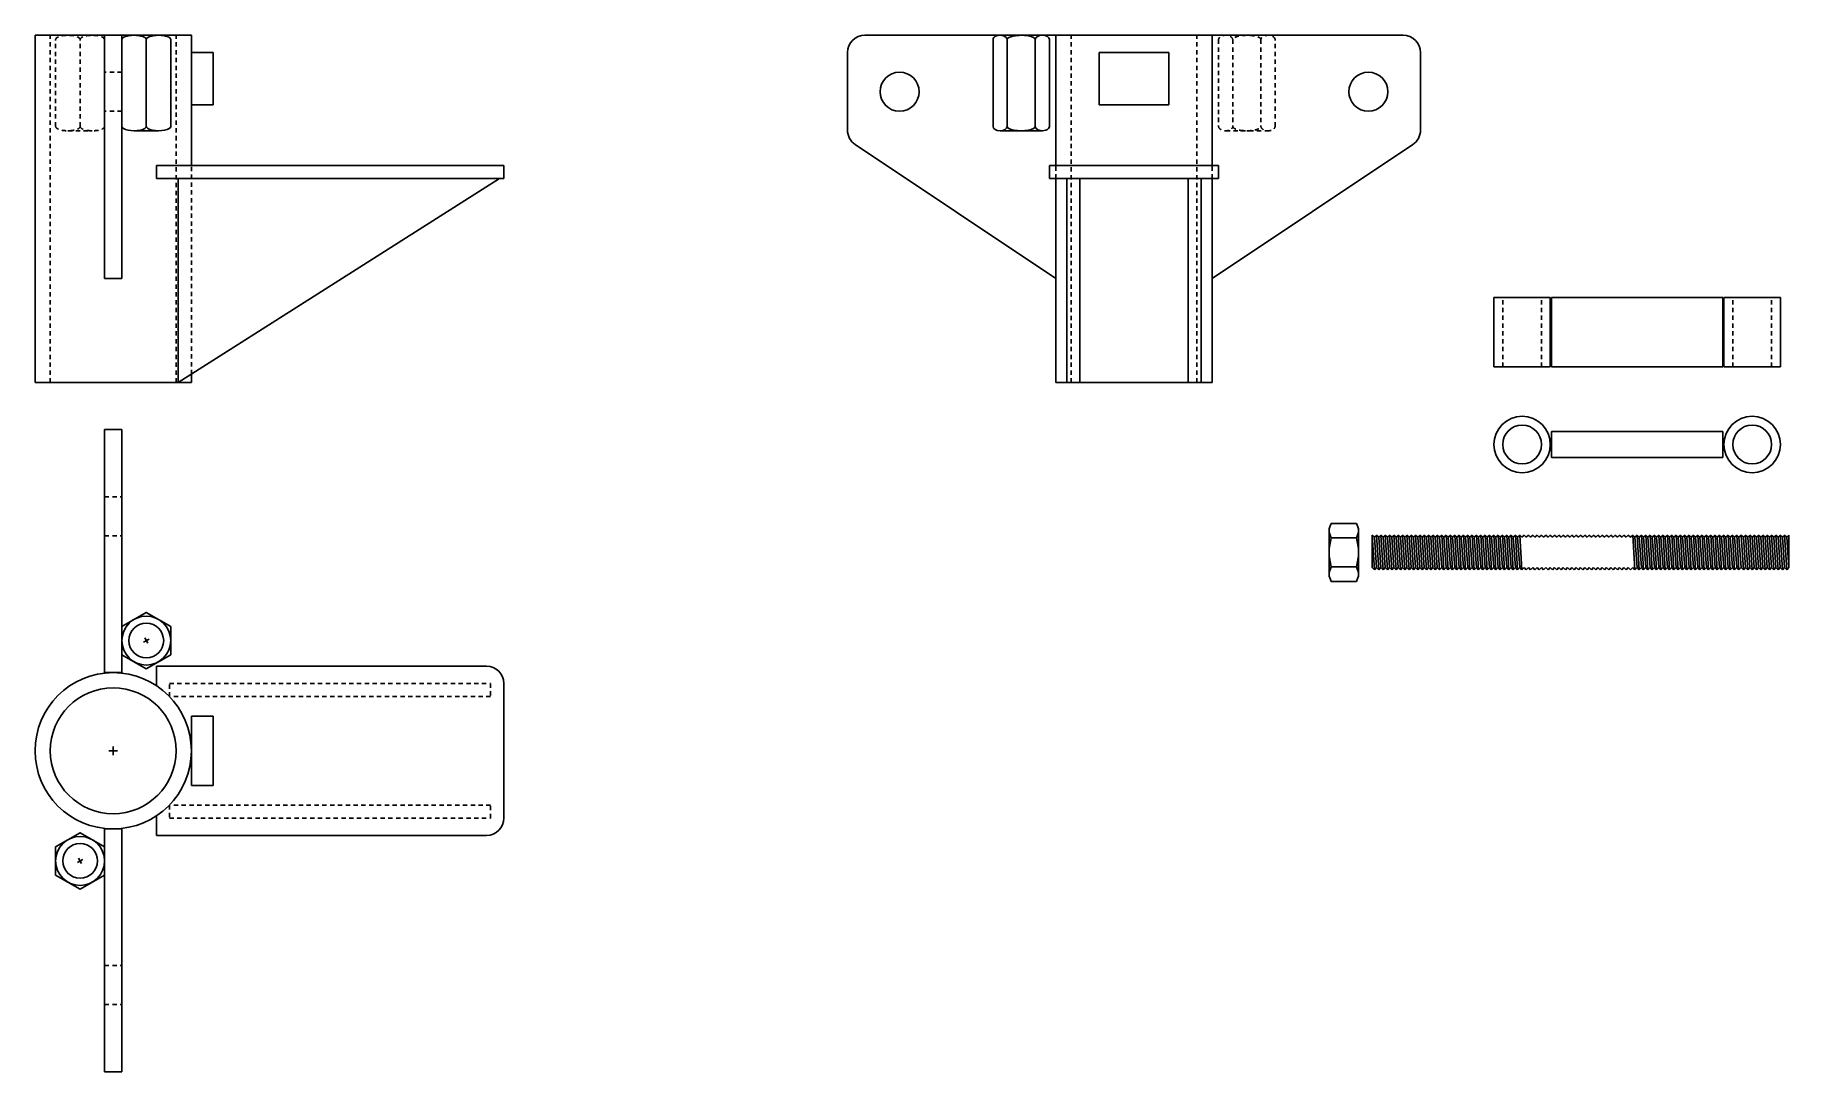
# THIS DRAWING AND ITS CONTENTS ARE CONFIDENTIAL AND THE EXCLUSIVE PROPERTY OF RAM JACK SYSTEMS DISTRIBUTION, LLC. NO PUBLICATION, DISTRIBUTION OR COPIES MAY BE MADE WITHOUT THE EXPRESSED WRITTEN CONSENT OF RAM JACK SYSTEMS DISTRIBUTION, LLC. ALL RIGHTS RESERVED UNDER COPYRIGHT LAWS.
# Model space of a CAD drawing. Header units: inches. Extents: x -38 to 12.5, y 24.3 to 54.1.
import ezdxf

# ---------------------------------------------------------------- set-up
doc = ezdxf.new("R2010")
doc.units = ezdxf.units.IN
doc.header["$MEASUREMENT"] = 0
doc.linetypes.add('HIDDEN2', pattern=[0.1875, 0.125, -0.0625])
doc.layers.add('Visible Line', color=7, linetype='Continuous', lineweight=50)

msp = doc.modelspace()

# ---------------------------------------------------------------- linework, layer by layer
for p, q in [((-38.008, 54.13), (-38.008, 44.13)), ((-33.508, 54.13), (-38.008, 54.13)), ((-36.008, 47.13), (-36.008, 54.13)), ((-36.008, 54.13), (-35.508, 54.13)), ((-35.508, 54.13), (-35.508, 47.13)), ((-35.156, 54.13), (-34.453, 54.13)), ((-33.508, 50.38), (-33.508, 54.13)), ((-8.613, 54.13), (-14.113, 54.13)), ((-4.113, 54.13), (-8.613, 54.13)), ((-8.613, 54.13), (-8.613, 50.38)), ((-8.613, 50.38), (-8.613, 54.13)), ((-4.113, 54.13), (1.387, 54.13)), ((-4.113, 50.38), (-4.113, 54.13)), ((-4.113, 50.38), (-4.113, 54.13)), ((-3.723, 54.13), (-2.504, 54.13)), ((-35.508, 51.505), (-35.508, 54.005)), ((-34.805, 51.505), (-34.805, 54.005)), ((-34.101, 54.005), (-34.101, 51.505)), ((-32.883, 53.63), (-33.508, 53.63)), ((-32.883, 52.13), (-32.883, 53.63)), ((-14.613, 53.63), (-14.613, 51.398)), ((-10.423, 54.008), (-10.423, 51.505)), ((-10.017, 54.008), (-10.017, 51.505)), ((-9.205, 54.005), (-9.205, 51.505)), ((-8.798, 51.505), (-8.798, 54.005)), ((-7.363, 52.13), (-7.363, 53.63)), ((-7.363, 53.63), (-5.363, 53.63)), ((-5.363, 52.13), (-5.363, 53.63)), ((1.887, 53.63), (1.887, 51.398)), ((-33.508, 52.13), (-32.883, 52.13)), ((-5.363, 52.13), (-7.363, 52.13)), ((-35.156, 51.38), (-34.453, 51.38)), ((-10.22, 51.38), (-9.002, 51.38)), ((-14.391, 50.982), (-8.613, 47.13)), ((1.664, 50.982), (-4.113, 47.13)), ((-34.508, 50.005), (-34.508, 50.38)), ((-34.508, 50.38), (-24.508, 50.38)), ((-33.508, 50.005), (-34.508, 50.005)), ((-33.883, 50.005), (-33.883, 44.13)), ((-33.883, 50.005), (-24.633, 50.005)), ((-24.633, 50.005), (-33.883, 44.13)), ((-24.508, 50.005), (-24.633, 50.005)), ((-24.508, 50.38), (-24.508, 50.005)), ((-3.926, 50.38), (-8.801, 50.38)), ((-8.801, 50.38), (-8.801, 50.005)), ((-8.801, 50.005), (-6.363, 50.005)), ((-8.613, 47.13), (-8.613, 50.005)), ((-8.613, 50.005), (-8.613, 44.13)), ((-8.301, 44.13), (-8.301, 50.005)), ((-8.301, 50.005), (-7.926, 50.005)), ((-7.926, 44.13), (-7.926, 50.005)), ((-6.363, 50.005), (-3.926, 50.005)), ((-4.801, 44.13), (-4.801, 50.005)), ((-4.801, 50.005), (-4.426, 50.005)), ((-4.426, 44.13), (-4.426, 50.005)), ((-4.113, 44.13), (-4.113, 50.005)), ((-4.113, 47.13), (-4.113, 50.005)), ((-3.926, 50.005), (-3.926, 50.38)), ((-35.508, 47.13), (-36.008, 47.13)), ((4.001, 44.581), (4.001, 46.581)), ((5.626, 46.581), (4.001, 46.581)), ((5.626, 44.581), (5.626, 46.581)), ((5.658, 46.581), (10.595, 46.581)), ((5.658, 44.581), (5.658, 46.581)), ((10.595, 46.581), (10.595, 44.581)), ((10.626, 46.581), (10.626, 44.581)), ((10.626, 46.581), (12.251, 46.581)), ((12.251, 44.581), (12.251, 46.581)), ((5.626, 44.581), (4.001, 44.581)), ((10.595, 44.581), (5.658, 44.581)), ((10.626, 44.581), (12.251, 44.581)), ((-38.008, 44.13), (-33.508, 44.13)), ((-33.508, 44.13), (-33.508, 44.369)), ((-8.613, 44.13), (-4.113, 44.13)), ((-36.008, 42.774), (-36.008, 35.774)), ((-35.508, 42.774), (-36.008, 42.774)), ((-35.508, 35.774), (-35.508, 42.774)), ((5.658, 42.72), (10.595, 42.72)), ((5.658, 41.97), (5.658, 42.72)), ((10.595, 42.72), (10.595, 41.97)), ((10.595, 41.97), (5.658, 41.97)), ((0.497, 39.737), (0.559, 39.675)), ((0.497, 39.737), (0.559, 38.737)), ((0.497, 39.737), (0.497, 38.8)), ((0.559, 39.675), (0.622, 39.737)), ((0.559, 39.675), (0.622, 38.8)), ((0.622, 39.737), (0.684, 39.675)), ((0.622, 39.737), (0.684, 38.737)), ((0.684, 39.675), (0.747, 39.737)), ((0.684, 39.675), (0.747, 38.8)), ((0.747, 39.737), (0.809, 39.675)), ((0.747, 39.737), (0.809, 38.737)), ((0.872, 39.737), (0.809, 39.675)), ((0.809, 39.675), (0.872, 38.8)), ((0.872, 39.737), (0.934, 39.675)), ((0.872, 39.737), (0.934, 38.737)), ((0.934, 39.675), (0.997, 39.737)), ((0.934, 39.675), (0.997, 38.8)), ((0.997, 39.737), (1.059, 39.675)), ((0.997, 39.737), (1.059, 38.737)), ((1.059, 39.675), (1.122, 39.737)), ((1.059, 39.675), (1.122, 38.8)), ((1.122, 39.737), (1.184, 39.675)), ((1.122, 39.737), (1.184, 38.737)), ((1.184, 39.675), (1.247, 39.737)), ((1.184, 39.675), (1.247, 38.8)), ((1.247, 39.737), (1.309, 39.675)), ((1.247, 39.737), (1.309, 38.737)), ((1.309, 39.675), (1.372, 39.737)), ((1.309, 39.675), (1.372, 38.8)), ((1.372, 39.737), (1.434, 39.675)), ((1.372, 39.737), (1.434, 38.737)), ((1.434, 39.675), (1.497, 39.737)), ((1.434, 39.675), (1.497, 38.8)), ((1.497, 39.737), (1.559, 39.675)), ((1.497, 39.737), (1.559, 38.737)), ((1.559, 39.675), (1.622, 39.737)), ((1.559, 39.675), (1.622, 38.8)), ((1.622, 39.737), (1.684, 39.675)), ((1.622, 39.737), (1.684, 38.737)), ((1.684, 39.675), (1.747, 39.737)), ((1.684, 39.675), (1.747, 38.8)), ((1.747, 39.737), (1.809, 39.675)), ((1.747, 39.737), (1.809, 38.737)), ((1.872, 39.737), (1.809, 39.675)), ((1.809, 39.675), (1.872, 38.8)), ((1.872, 39.737), (1.934, 39.675)), ((1.872, 39.737), (1.934, 38.737)), ((1.934, 39.675), (1.997, 39.737)), ((1.934, 39.675), (1.997, 38.8)), ((1.997, 39.737), (2.059, 39.675)), ((1.997, 39.737), (2.059, 38.737)), ((2.059, 39.675), (2.122, 39.737)), ((2.059, 39.675), (2.122, 38.8)), ((2.122, 39.737), (2.184, 39.675)), ((2.122, 39.737), (2.184, 38.737)), ((2.184, 39.675), (2.247, 39.737)), ((2.184, 39.675), (2.247, 38.8)), ((2.247, 39.737), (2.309, 39.675)), ((2.247, 39.737), (2.309, 38.737)), ((2.309, 39.675), (2.372, 39.737)), ((2.309, 39.675), (2.372, 38.8)), ((2.372, 39.737), (2.434, 39.675)), ((2.372, 39.737), (2.434, 38.737)), ((2.434, 39.675), (2.497, 39.737)), ((2.434, 39.675), (2.497, 38.8)), ((2.497, 39.737), (2.559, 39.675)), ((2.497, 39.737), (2.559, 38.737)), ((2.559, 39.675), (2.622, 39.737)), ((2.559, 39.675), (2.622, 38.8)), ((2.622, 39.737), (2.684, 39.675)), ((2.622, 39.737), (2.684, 38.737)), ((2.684, 39.675), (2.747, 39.737)), ((2.684, 39.675), (2.747, 38.8)), ((2.747, 39.737), (2.809, 39.675)), ((2.747, 39.737), (2.809, 38.737)), ((2.872, 39.737), (2.809, 39.675)), ((2.809, 39.675), (2.872, 38.8)), ((2.872, 39.737), (2.934, 39.675)), ((2.872, 39.737), (2.934, 38.737)), ((2.934, 39.675), (2.997, 39.737)), ((2.934, 39.675), (2.997, 38.8)), ((2.997, 39.737), (3.059, 39.675)), ((2.997, 39.737), (3.059, 38.737)), ((3.059, 39.675), (3.122, 39.737)), ((3.059, 39.675), (3.122, 38.8)), ((3.122, 39.737), (3.184, 39.675)), ((3.122, 39.737), (3.184, 38.737)), ((3.184, 39.675), (3.247, 39.737)), ((3.184, 39.675), (3.247, 38.8)), ((3.247, 39.737), (3.309, 39.675)), ((3.247, 39.737), (3.309, 38.737)), ((3.309, 39.675), (3.372, 39.737)), ((3.309, 39.675), (3.372, 38.8)), ((3.372, 39.737), (3.434, 39.675)), ((3.372, 39.737), (3.434, 38.737)), ((3.434, 39.675), (3.497, 39.737)), ((3.434, 39.675), (3.497, 38.8)), ((3.497, 39.737), (3.559, 39.675)), ((3.497, 39.737), (3.559, 38.737)), ((3.559, 39.675), (3.622, 39.737)), ((3.559, 39.675), (3.622, 38.8)), ((3.622, 39.737), (3.684, 39.675)), ((3.622, 39.737), (3.684, 38.737)), ((3.684, 39.675), (3.747, 39.737)), ((3.684, 39.675), (3.747, 38.8)), ((3.747, 39.737), (3.809, 39.675)), ((3.747, 39.737), (3.809, 38.737)), ((3.872, 39.737), (3.809, 39.675)), ((3.809, 39.675), (3.872, 38.8)), ((3.872, 39.737), (3.934, 39.675)), ((3.872, 39.737), (3.934, 38.737)), ((3.934, 39.675), (3.997, 39.737)), ((3.934, 39.675), (3.997, 38.8)), ((3.997, 39.737), (4.059, 39.675)), ((3.997, 39.737), (4.059, 38.737)), ((4.059, 39.675), (4.122, 39.737)), ((4.059, 39.675), (4.122, 38.8)), ((4.122, 39.737), (4.184, 39.675)), ((4.122, 39.737), (4.184, 38.737)), ((4.184, 39.675), (4.247, 39.737)), ((4.184, 39.675), (4.247, 38.8)), ((4.247, 39.737), (4.309, 39.675)), ((4.247, 39.737), (4.309, 38.737)), ((4.309, 39.675), (4.372, 39.737)), ((4.309, 39.675), (4.372, 38.8)), ((4.372, 39.737), (4.434, 39.675)), ((4.372, 39.737), (4.434, 38.737)), ((4.434, 39.675), (4.497, 39.737)), ((4.434, 39.675), (4.497, 38.8)), ((4.497, 39.737), (4.559, 39.675)), ((4.497, 39.737), (4.559, 38.737)), ((4.559, 39.675), (4.622, 39.737)), ((4.559, 39.675), (4.622, 38.8)), ((4.622, 39.737), (4.684, 39.675)), ((4.622, 39.737), (4.684, 38.737)), ((4.684, 39.675), (4.747, 39.737)), ((4.684, 39.675), (4.747, 38.8)), ((4.747, 39.737), (4.809, 39.675)), ((4.747, 39.737), (4.809, 38.737)), ((4.872, 39.737), (4.809, 39.675)), ((4.872, 39.737), (4.934, 39.675)), ((4.934, 39.675), (4.997, 39.737)), ((4.997, 39.737), (5.059, 39.675)), ((5.059, 39.675), (5.122, 39.737)), ((5.122, 39.737), (5.184, 39.675)), ((5.184, 39.675), (5.247, 39.737)), ((5.247, 39.737), (5.309, 39.675)), ((5.309, 39.675), (5.372, 39.737)), ((5.372, 39.737), (5.434, 39.675)), ((5.434, 39.675), (5.497, 39.737)), ((5.497, 39.737), (5.559, 39.675)), ((5.559, 39.675), (5.622, 39.737)), ((5.622, 39.737), (5.684, 39.675)), ((5.684, 39.675), (5.747, 39.737)), ((5.747, 39.737), (5.809, 39.675)), ((5.872, 39.737), (5.809, 39.675)), ((5.872, 39.737), (5.934, 39.675)), ((5.934, 39.675), (5.997, 39.737)), ((5.997, 39.737), (6.059, 39.675)), ((6.059, 39.675), (6.122, 39.737)), ((6.122, 39.737), (6.184, 39.675)), ((6.184, 39.675), (6.247, 39.737)), ((6.247, 39.737), (6.309, 39.675)), ((6.309, 39.675), (6.372, 39.737)), ((6.372, 39.737), (6.434, 39.675)), ((6.434, 39.675), (6.497, 39.737)), ((6.497, 39.737), (6.559, 39.675)), ((6.559, 39.675), (6.622, 39.737)), ((6.622, 39.737), (6.684, 39.675)), ((6.684, 39.675), (6.747, 39.737)), ((6.747, 39.737), (6.809, 39.675)), ((6.872, 39.737), (6.809, 39.675)), ((6.872, 39.737), (6.934, 39.675)), ((6.934, 39.675), (6.997, 39.737)), ((6.997, 39.737), (7.059, 39.675)), ((7.059, 39.675), (7.122, 39.737)), ((7.122, 39.737), (7.184, 39.675)), ((7.184, 39.675), (7.247, 39.737)), ((7.247, 39.737), (7.309, 39.675)), ((7.309, 39.675), (7.372, 39.737)), ((7.372, 39.737), (7.434, 39.675)), ((7.434, 39.675), (7.497, 39.737)), ((7.497, 39.737), (7.559, 39.675)), ((7.559, 39.675), (7.622, 39.737)), ((7.622, 39.737), (7.684, 39.675)), ((7.684, 39.675), (7.747, 39.737)), ((7.747, 39.737), (7.809, 39.675)), ((7.872, 39.737), (7.809, 39.675)), ((7.872, 39.737), (7.934, 39.675)), ((7.934, 39.675), (7.997, 39.737)), ((7.997, 39.737), (8.059, 39.675)), ((7.997, 39.737), (8.059, 38.737)), ((8.059, 39.675), (8.122, 39.737)), ((8.059, 39.675), (8.122, 38.8)), ((8.122, 39.737), (8.184, 39.675)), ((8.122, 39.737), (8.184, 38.737)), ((8.184, 39.675), (8.247, 39.737)), ((8.184, 39.675), (8.247, 38.8)), ((8.247, 39.737), (8.309, 39.675)), ((8.247, 39.737), (8.309, 38.737)), ((8.309, 39.675), (8.372, 39.737)), ((8.309, 39.675), (8.372, 38.8)), ((8.372, 39.737), (8.434, 39.675)), ((8.372, 39.737), (8.434, 38.737)), ((8.434, 39.675), (8.497, 39.737)), ((8.434, 39.675), (8.497, 38.8)), ((8.497, 39.737), (8.559, 39.675)), ((8.497, 39.737), (8.559, 38.737)), ((8.559, 39.675), (8.622, 39.737)), ((8.559, 39.675), (8.622, 38.8)), ((8.622, 39.737), (8.684, 39.675)), ((8.622, 39.737), (8.684, 38.737)), ((8.684, 39.675), (8.747, 39.737)), ((8.684, 39.675), (8.747, 38.8)), ((8.747, 39.737), (8.809, 39.675)), ((8.747, 39.737), (8.809, 38.737)), ((8.872, 39.737), (8.809, 39.675)), ((8.809, 39.675), (8.872, 38.8)), ((8.872, 39.737), (8.934, 39.675)), ((8.872, 39.737), (8.934, 38.737)), ((8.934, 39.675), (8.997, 39.737)), ((8.934, 39.675), (8.997, 38.8)), ((8.997, 39.737), (9.059, 39.675)), ((8.997, 39.737), (9.059, 38.737)), ((9.059, 39.675), (9.122, 39.737)), ((9.059, 39.675), (9.122, 38.8)), ((9.122, 39.737), (9.184, 39.675)), ((9.122, 39.737), (9.184, 38.737)), ((9.184, 39.675), (9.247, 39.737)), ((9.184, 39.675), (9.247, 38.8)), ((9.247, 39.737), (9.309, 39.675)), ((9.247, 39.737), (9.309, 38.737)), ((9.309, 39.675), (9.372, 39.737)), ((9.309, 39.675), (9.372, 38.8)), ((9.372, 39.737), (9.434, 39.675)), ((9.372, 39.737), (9.434, 38.737)), ((9.434, 39.675), (9.497, 39.737)), ((9.434, 39.675), (9.497, 38.8)), ((9.497, 39.737), (9.559, 39.675)), ((9.497, 39.737), (9.559, 38.737)), ((9.559, 39.675), (9.622, 39.737)), ((9.559, 39.675), (9.622, 38.8)), ((9.622, 39.737), (9.684, 39.675)), ((9.622, 39.737), (9.684, 38.737)), ((9.684, 39.675), (9.747, 39.737)), ((9.684, 39.675), (9.747, 38.8)), ((9.747, 39.737), (9.809, 39.675)), ((9.747, 39.737), (9.809, 38.737)), ((9.872, 39.737), (9.809, 39.675)), ((9.809, 39.675), (9.872, 38.8)), ((9.872, 39.737), (9.934, 39.675)), ((9.872, 39.737), (9.934, 38.737)), ((9.934, 39.675), (9.997, 39.737)), ((9.934, 39.675), (9.997, 38.8)), ((9.997, 39.737), (10.059, 39.675)), ((9.997, 39.737), (10.059, 38.737)), ((10.059, 39.675), (10.122, 39.737)), ((10.059, 39.675), (10.122, 38.8)), ((10.122, 39.737), (10.184, 39.675)), ((10.122, 39.737), (10.184, 38.737)), ((10.184, 39.675), (10.247, 39.737)), ((10.184, 39.675), (10.247, 38.8)), ((10.247, 39.737), (10.309, 39.675)), ((10.247, 39.737), (10.309, 38.737)), ((10.309, 39.675), (10.372, 39.737)), ((10.309, 39.675), (10.372, 38.8)), ((10.372, 39.737), (10.434, 39.675)), ((10.372, 39.737), (10.434, 38.737)), ((10.434, 39.675), (10.497, 39.737)), ((10.434, 39.675), (10.497, 38.8)), ((10.497, 39.737), (10.559, 39.675)), ((10.497, 39.737), (10.559, 38.737)), ((10.559, 39.675), (10.622, 39.737)), ((10.559, 39.675), (10.622, 38.8)), ((10.622, 39.737), (10.684, 39.675)), ((10.622, 39.737), (10.684, 38.737)), ((10.684, 39.675), (10.747, 39.737)), ((10.684, 39.675), (10.747, 38.8)), ((10.747, 39.737), (10.809, 39.675)), ((10.747, 39.737), (10.809, 38.737)), ((10.872, 39.737), (10.809, 39.675)), ((10.809, 39.675), (10.872, 38.8)), ((10.872, 39.737), (10.934, 39.675)), ((10.872, 39.737), (10.934, 38.737)), ((10.934, 39.675), (10.997, 39.737)), ((10.934, 39.675), (10.997, 38.8)), ((10.997, 39.737), (11.059, 39.675)), ((10.997, 39.737), (11.059, 38.737)), ((11.059, 39.675), (11.122, 39.737)), ((11.059, 39.675), (11.122, 38.8)), ((11.122, 39.737), (11.184, 39.675)), ((11.122, 39.737), (11.184, 38.737)), ((11.184, 39.675), (11.247, 39.737)), ((11.184, 39.675), (11.247, 38.8)), ((11.247, 39.737), (11.309, 39.675)), ((11.247, 39.737), (11.309, 38.737)), ((11.309, 39.675), (11.372, 39.737)), ((11.309, 39.675), (11.372, 38.8)), ((11.372, 39.737), (11.434, 39.675)), ((11.372, 39.737), (11.434, 38.737)), ((11.434, 39.675), (11.497, 39.737)), ((11.434, 39.675), (11.497, 38.8)), ((11.497, 39.737), (11.559, 39.675)), ((11.497, 39.737), (11.559, 38.737)), ((11.559, 39.675), (11.622, 39.737)), ((11.559, 39.675), (11.622, 38.8)), ((11.622, 39.737), (11.684, 39.675)), ((11.622, 39.737), (11.684, 38.737)), ((11.684, 39.675), (11.747, 39.737)), ((11.684, 39.675), (11.747, 38.8)), ((11.747, 39.737), (11.809, 39.675)), ((11.747, 39.737), (11.809, 38.737)), ((11.872, 39.737), (11.809, 39.675)), ((11.809, 39.675), (11.872, 38.8)), ((11.872, 39.737), (11.934, 39.675)), ((11.872, 39.737), (11.934, 38.737)), ((11.934, 39.675), (11.997, 39.737)), ((11.934, 39.675), (11.997, 38.8)), ((11.997, 39.737), (12.059, 39.675)), ((11.997, 39.737), (12.059, 38.737)), ((12.059, 39.675), (12.122, 39.737)), ((12.059, 39.675), (12.122, 38.8)), ((12.122, 39.737), (12.184, 39.675)), ((12.122, 39.737), (12.184, 38.737)), ((12.184, 39.675), (12.247, 39.737)), ((12.184, 39.675), (12.247, 38.8)), ((12.247, 39.737), (12.309, 39.675)), ((12.247, 39.737), (12.309, 38.737)), ((12.309, 39.675), (12.372, 39.737)), ((12.309, 39.675), (12.372, 38.8)), ((12.372, 39.737), (12.434, 39.675)), ((12.372, 39.737), (12.434, 38.737)), ((12.434, 39.675), (12.497, 39.737)), ((12.434, 39.675), (12.497, 38.8)), ((12.497, 39.737), (12.497, 38.8)), ((0.497, 38.8), (0.559, 38.737)), ((0.559, 38.737), (0.622, 38.8)), ((0.622, 38.8), (0.684, 38.737)), ((0.684, 38.737), (0.747, 38.8)), ((0.747, 38.8), (0.809, 38.737)), ((0.872, 38.8), (0.809, 38.737)), ((0.872, 38.8), (0.934, 38.737)), ((0.934, 38.737), (0.997, 38.8)), ((0.997, 38.8), (1.059, 38.737)), ((1.059, 38.737), (1.122, 38.8)), ((1.122, 38.8), (1.184, 38.737)), ((1.184, 38.737), (1.247, 38.8)), ((1.247, 38.8), (1.309, 38.737)), ((1.309, 38.737), (1.372, 38.8)), ((1.372, 38.8), (1.434, 38.737)), ((1.434, 38.737), (1.497, 38.8)), ((1.497, 38.8), (1.559, 38.737)), ((1.559, 38.737), (1.622, 38.8)), ((1.622, 38.8), (1.684, 38.737)), ((1.684, 38.737), (1.747, 38.8)), ((1.747, 38.8), (1.809, 38.737)), ((1.872, 38.8), (1.809, 38.737)), ((1.872, 38.8), (1.934, 38.737)), ((1.934, 38.737), (1.997, 38.8)), ((1.997, 38.8), (2.059, 38.737)), ((2.059, 38.737), (2.122, 38.8)), ((2.122, 38.8), (2.184, 38.737)), ((2.184, 38.737), (2.247, 38.8)), ((2.247, 38.8), (2.309, 38.737)), ((2.309, 38.737), (2.372, 38.8)), ((2.372, 38.8), (2.434, 38.737)), ((2.434, 38.737), (2.497, 38.8)), ((2.497, 38.8), (2.559, 38.737)), ((2.559, 38.737), (2.622, 38.8)), ((2.622, 38.8), (2.684, 38.737)), ((2.684, 38.737), (2.747, 38.8)), ((2.747, 38.8), (2.809, 38.737)), ((2.872, 38.8), (2.809, 38.737)), ((2.872, 38.8), (2.934, 38.737)), ((2.934, 38.737), (2.997, 38.8)), ((2.997, 38.8), (3.059, 38.737)), ((3.059, 38.737), (3.122, 38.8)), ((3.122, 38.8), (3.184, 38.737)), ((3.184, 38.737), (3.247, 38.8)), ((3.247, 38.8), (3.309, 38.737)), ((3.309, 38.737), (3.372, 38.8)), ((3.372, 38.8), (3.434, 38.737)), ((3.434, 38.737), (3.497, 38.8)), ((3.497, 38.8), (3.559, 38.737)), ((3.559, 38.737), (3.622, 38.8)), ((3.622, 38.8), (3.684, 38.737)), ((3.684, 38.737), (3.747, 38.8)), ((3.747, 38.8), (3.809, 38.737)), ((3.872, 38.8), (3.809, 38.737)), ((3.872, 38.8), (3.934, 38.737)), ((3.934, 38.737), (3.997, 38.8)), ((3.997, 38.8), (4.059, 38.737)), ((4.059, 38.737), (4.122, 38.8)), ((4.122, 38.8), (4.184, 38.737)), ((4.184, 38.737), (4.247, 38.8)), ((4.247, 38.8), (4.309, 38.737)), ((4.309, 38.737), (4.372, 38.8)), ((4.372, 38.8), (4.434, 38.737)), ((4.434, 38.737), (4.497, 38.8)), ((4.497, 38.8), (4.559, 38.737)), ((4.559, 38.737), (4.622, 38.8)), ((4.622, 38.8), (4.684, 38.737)), ((4.684, 38.737), (4.747, 38.8)), ((4.747, 38.8), (4.809, 38.737)), ((4.872, 38.8), (4.809, 38.737)), ((4.872, 38.8), (4.934, 38.737)), ((4.934, 38.737), (4.997, 38.8)), ((4.997, 38.8), (5.059, 38.737)), ((5.059, 38.737), (5.122, 38.8)), ((5.122, 38.8), (5.184, 38.737)), ((5.184, 38.737), (5.247, 38.8)), ((5.247, 38.8), (5.309, 38.737)), ((5.309, 38.737), (5.372, 38.8)), ((5.372, 38.8), (5.434, 38.737)), ((5.434, 38.737), (5.497, 38.8)), ((5.497, 38.8), (5.559, 38.737)), ((5.559, 38.737), (5.622, 38.8)), ((5.622, 38.8), (5.684, 38.737)), ((5.684, 38.737), (5.747, 38.8)), ((5.747, 38.8), (5.809, 38.737)), ((5.872, 38.8), (5.809, 38.737)), ((5.872, 38.8), (5.934, 38.737)), ((5.934, 38.737), (5.997, 38.8)), ((5.997, 38.8), (6.059, 38.737)), ((6.059, 38.737), (6.122, 38.8)), ((6.122, 38.8), (6.184, 38.737)), ((6.184, 38.737), (6.247, 38.8)), ((6.247, 38.8), (6.309, 38.737)), ((6.309, 38.737), (6.372, 38.8)), ((6.372, 38.8), (6.434, 38.737)), ((6.434, 38.737), (6.497, 38.8)), ((6.497, 38.8), (6.559, 38.737)), ((6.559, 38.737), (6.622, 38.8)), ((6.622, 38.8), (6.684, 38.737)), ((6.684, 38.737), (6.747, 38.8)), ((6.747, 38.8), (6.809, 38.737)), ((6.872, 38.8), (6.809, 38.737)), ((6.872, 38.8), (6.934, 38.737)), ((6.934, 38.737), (6.997, 38.8)), ((6.997, 38.8), (7.059, 38.737)), ((7.059, 38.737), (7.122, 38.8)), ((7.122, 38.8), (7.184, 38.737)), ((7.184, 38.737), (7.247, 38.8)), ((7.247, 38.8), (7.309, 38.737)), ((7.309, 38.737), (7.372, 38.8)), ((7.372, 38.8), (7.434, 38.737)), ((7.434, 38.737), (7.497, 38.8)), ((7.497, 38.8), (7.559, 38.737)), ((7.559, 38.737), (7.622, 38.8)), ((7.622, 38.8), (7.684, 38.737)), ((7.684, 38.737), (7.747, 38.8)), ((7.747, 38.8), (7.809, 38.737)), ((7.872, 38.8), (7.809, 38.737)), ((7.872, 38.8), (7.934, 38.737)), ((7.934, 38.737), (7.997, 38.8)), ((7.997, 38.8), (8.059, 38.737)), ((8.059, 38.737), (8.122, 38.8)), ((8.122, 38.8), (8.184, 38.737)), ((8.184, 38.737), (8.247, 38.8)), ((8.247, 38.8), (8.309, 38.737)), ((8.309, 38.737), (8.372, 38.8)), ((8.372, 38.8), (8.434, 38.737)), ((8.434, 38.737), (8.497, 38.8)), ((8.497, 38.8), (8.559, 38.737)), ((8.559, 38.737), (8.622, 38.8)), ((8.622, 38.8), (8.684, 38.737)), ((8.684, 38.737), (8.747, 38.8)), ((8.747, 38.8), (8.809, 38.737)), ((8.872, 38.8), (8.809, 38.737)), ((8.872, 38.8), (8.934, 38.737)), ((8.934, 38.737), (8.997, 38.8)), ((8.997, 38.8), (9.059, 38.737)), ((9.059, 38.737), (9.122, 38.8)), ((9.122, 38.8), (9.184, 38.737)), ((9.184, 38.737), (9.247, 38.8)), ((9.247, 38.8), (9.309, 38.737)), ((9.309, 38.737), (9.372, 38.8)), ((9.372, 38.8), (9.434, 38.737)), ((9.434, 38.737), (9.497, 38.8)), ((9.497, 38.8), (9.559, 38.737)), ((9.559, 38.737), (9.622, 38.8)), ((9.622, 38.8), (9.684, 38.737)), ((9.684, 38.737), (9.747, 38.8)), ((9.747, 38.8), (9.809, 38.737)), ((9.872, 38.8), (9.809, 38.737)), ((9.872, 38.8), (9.934, 38.737)), ((9.934, 38.737), (9.997, 38.8)), ((9.997, 38.8), (10.059, 38.737)), ((10.059, 38.737), (10.122, 38.8)), ((10.122, 38.8), (10.184, 38.737)), ((10.184, 38.737), (10.247, 38.8)), ((10.247, 38.8), (10.309, 38.737)), ((10.309, 38.737), (10.372, 38.8)), ((10.372, 38.8), (10.434, 38.737)), ((10.434, 38.737), (10.497, 38.8)), ((10.497, 38.8), (10.559, 38.737)), ((10.559, 38.737), (10.622, 38.8)), ((10.622, 38.8), (10.684, 38.737)), ((10.684, 38.737), (10.747, 38.8)), ((10.747, 38.8), (10.809, 38.737)), ((10.872, 38.8), (10.809, 38.737)), ((10.872, 38.8), (10.934, 38.737)), ((10.934, 38.737), (10.997, 38.8)), ((10.997, 38.8), (11.059, 38.737)), ((11.059, 38.737), (11.122, 38.8)), ((11.122, 38.8), (11.184, 38.737)), ((11.184, 38.737), (11.247, 38.8)), ((11.247, 38.8), (11.309, 38.737)), ((11.309, 38.737), (11.372, 38.8)), ((11.372, 38.8), (11.434, 38.737)), ((11.434, 38.737), (11.497, 38.8)), ((11.497, 38.8), (11.559, 38.737)), ((11.559, 38.737), (11.622, 38.8)), ((11.622, 38.8), (11.684, 38.737)), ((11.684, 38.737), (11.747, 38.8)), ((11.747, 38.8), (11.809, 38.737)), ((11.872, 38.8), (11.809, 38.737)), ((11.872, 38.8), (11.934, 38.737)), ((11.934, 38.737), (11.997, 38.8)), ((11.997, 38.8), (12.059, 38.737)), ((12.059, 38.737), (12.122, 38.8)), ((12.122, 38.8), (12.184, 38.737)), ((12.184, 38.737), (12.247, 38.8)), ((12.247, 38.8), (12.309, 38.737)), ((12.309, 38.737), (12.372, 38.8)), ((12.372, 38.8), (12.434, 38.737)), ((12.434, 38.737), (12.497, 38.8)), ((-34.883, 36.652), (-34.727, 36.742)), ((-34.76, 36.619), (-34.85, 36.775)), ((-25.008, 35.962), (-34.508, 35.962)), ((-34.508, 35.962), (-34.508, 35.395)), ((-35.508, 35.774), (-36.008, 35.774)), ((-24.508, 33.524), (-24.508, 35.462)), ((-32.883, 34.524), (-33.508, 34.524)), ((-33.508, 34.524), (-33.508, 33.524)), ((-32.883, 33.524), (-32.883, 34.524)), ((-33.508, 32.524), (-33.508, 33.524)), ((-32.883, 33.524), (-32.883, 32.524)), ((-24.508, 33.524), (-24.508, 31.587)), ((-32.883, 32.524), (-33.508, 32.524)), ((-34.508, 31.087), (-34.508, 31.654)), ((-36.008, 24.274), (-36.008, 31.274)), ((-36.008, 31.274), (-35.508, 31.274)), ((-36.008, 31.274), (-35.508, 31.274)), ((-35.508, 31.274), (-35.508, 24.274)), ((-25.008, 31.087), (-34.508, 31.087)), ((-36.79, 30.307), (-36.634, 30.397)), ((-36.667, 30.274), (-36.757, 30.43)), ((-35.508, 24.274), (-36.008, 24.274))]:
    msp.add_line(p, q)
at = {"color": 1, "linetype": 'HIDDEN2'}
for p, q in [((-37.569, 44.13), (-37.569, 54.13)), ((-37.064, 54.13), (-36.36, 54.13)), ((-33.946, 44.13), (-33.946, 54.13)), ((-10.22, 54.13), (-9.002, 54.13)), ((-8.174, 44.13), (-8.174, 54.13)), ((-4.551, 44.13), (-4.551, 54.13)), ((-37.416, 51.505), (-37.416, 54.005)), ((-36.712, 51.505), (-36.712, 54.005)), ((-36.008, 54.005), (-36.008, 51.505)), ((-3.926, 54.008), (-3.926, 51.505)), ((-3.52, 54.008), (-3.52, 51.505)), ((-2.707, 54.005), (-2.707, 51.505)), ((-2.301, 51.505), (-2.301, 54.005)), ((-35.508, 53.068), (-36.008, 53.068)), ((-35.508, 51.943), (-36.008, 51.943)), ((-37.064, 51.38), (-36.36, 51.38)), ((-3.723, 51.38), (-2.504, 51.38)), ((-33.508, 44.369), (-33.508, 50.38)), ((-8.613, 50.005), (-8.613, 50.38)), ((-4.113, 50.005), (-4.113, 50.38)), ((4.255, 44.581), (4.255, 46.581)), ((5.372, 44.581), (5.372, 46.581)), ((10.88, 44.581), (10.88, 46.581)), ((11.997, 44.581), (11.997, 46.581)), ((-36.008, 40.837), (-35.508, 40.837)), ((-36.008, 39.712), (-35.508, 39.712)), ((-34.139, 35.087), (-34.139, 35.462)), ((-34.139, 35.462), (-24.889, 35.462)), ((-24.889, 35.462), (-24.889, 35.087)), ((-24.889, 35.087), (-34.139, 35.087)), ((-34.139, 31.962), (-34.139, 31.587)), ((-24.889, 31.962), (-34.139, 31.962)), ((-24.889, 31.587), (-24.889, 31.962)), ((-34.139, 31.587), (-24.889, 31.587)), ((-36.008, 27.337), (-35.508, 27.337)), ((-36.008, 26.212), (-35.508, 26.212))]:
    msp.add_line(p, q, dxfattribs=at)
at = {"lineweight": -2}
for p, q in [((-0.747, 38.609), (-0.747, 39.865)), ((0.103, 38.609), (0.103, 39.865))]:
    msp.add_line(p, q, dxfattribs=at)
at = {"color": 1}
for p, q in [((-35.883, 33.524), (-35.633, 33.524)), ((-35.758, 33.399), (-35.758, 33.649))]:
    msp.add_line(p, q, dxfattribs=at)
for points in [[(-35.508, 37.103), (-35.508, 36.291), (-34.805, 35.884), (-34.101, 36.291), (-34.101, 37.103), (-34.805, 37.509)], [(-37.416, 30.758), (-37.416, 29.946), (-36.712, 29.54), (-36.008, 29.946), (-36.008, 30.758), (-36.712, 31.165)]]:
    msp.add_lwpolyline(points, close=True)
for centre, radius in [((-13.113, 52.505), 0.562), ((0.387, 52.505), 0.562), ((4.814, 42.345), 0.812), ((11.439, 42.345), 0.812), ((4.814, 42.345), 0.558), ((11.439, 42.345), 0.558), ((-34.805, 36.697), 0.704), ((-34.805, 36.697), 0.5), ((-35.758, 33.524), 2.25), ((-35.758, 33.524), 1.812), ((-36.712, 30.352), 0.704), ((-36.712, 30.352), 0.5)]:
    msp.add_circle(centre, radius)
for centre, start, end in [((-14.113, 53.63), 90, 180), ((1.387, 53.63), 0, 90), ((-14.113, 51.398), 180, 236.3099), ((1.387, 51.398), 303.6901, 0), ((-25.008, 35.462), 0, 90), ((-25.008, 31.587), 270, 0)]:
    msp.add_arc(centre, 0.5, start, end)
at = {"color": 1, "linetype": 'HIDDEN2'}
for centre, major_axis, ratio, start_param, end_param in [((-37.064, 54.005), (-0.352, 0), 0.355292, 3.141593, 6.283185), ((-36.36, 54.005), (-0.352, 0), 0.355292, 3.141593, 6.283185), ((-3.723, 54.001), (-0.203, 0.006), 0.63886, 3.18793, 6.329523), ((-3.113, 54.005), (-0.406, 0), 0.307692, 3.141593, 6.322537), ((-2.504, 54.005), (-0.203, 0), 0.615385, 3.141593, 6.283185), ((-37.064, 51.505), (-0.352, 0), 0.355292, 0, 3.141593), ((-36.36, 51.505), (-0.352, 0), 0.355292, 0, 3.141593), ((-3.723, 51.505), (0.203, 0), 0.615385, 3.141593, 6.283185), ((-3.113, 51.505), (-0.406, 0), 0.307692, 0, 3.141593), ((-2.504, 51.505), (-0.203, 0), 0.615385, 0, 3.141593)]:
    msp.add_ellipse(centre, major_axis=major_axis, ratio=ratio, start_param=start_param, end_param=end_param, dxfattribs=at)
for centre, major_axis, ratio, start_param, end_param in [((-35.156, 54.005), (-0.352, 0), 0.355292, 3.141593, 6.283185), ((-34.453, 54.005), (-0.352, 0), 0.355292, 3.141593, 6.283185), ((-10.22, 54.001), (-0.203, 0.006), 0.63886, 3.18793, 6.329523), ((-9.611, 54.005), (-0.406, 0), 0.307692, 3.141593, 6.322537), ((-9.002, 54.005), (-0.203, 0), 0.615385, 3.141593, 6.283185), ((-35.156, 51.505), (-0.352, 0), 0.355292, 0, 3.141593), ((-34.453, 51.505), (-0.352, 0), 0.355292, 0, 3.141593), ((-10.22, 51.505), (0.203, 0), 0.615385, 3.141593, 6.283185), ((-9.611, 51.505), (-0.406, 0), 0.307692, 0, 3.141593), ((-9.002, 51.505), (-0.203, 0), 0.615385, 0, 3.141593)]:
    msp.add_ellipse(centre, major_axis=major_axis, ratio=ratio, start_param=start_param, end_param=end_param)
at = {"layer": 'Visible Line', "lineweight": -2, "ltscale": 0.5}
for p, q in [((0.04, 40.074), (-0.685, 40.074)), ((0.04, 39.656), (-0.685, 39.656)), ((0.04, 38.819), (-0.685, 38.819)), ((0.04, 38.4), (-0.685, 38.4))]:
    msp.add_line(p, q, dxfattribs=at)
for points in [[(-0.685, 40.074), (-0.747, 39.865), (-0.685, 39.656)], [(0.04, 40.074), (0.103, 39.865), (0.04, 39.656)], [(-0.685, 39.656), (-0.747, 39.237), (-0.685, 38.819)], [(0.04, 39.656), (0.103, 39.237), (0.04, 38.819)], [(-0.685, 38.4), (-0.747, 38.609), (-0.685, 38.819)], [(0.04, 38.4), (0.103, 38.609), (0.04, 38.819)]]:
    msp.add_spline(points, degree=3, dxfattribs=at)

doc.saveas('drawing.dxf')
